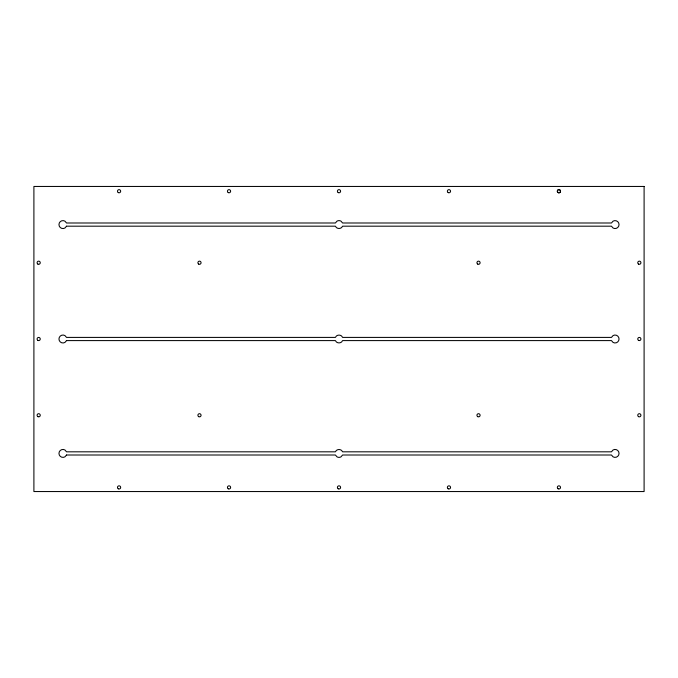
<?xml version="1.0" encoding="UTF-8"?>
<svg xmlns="http://www.w3.org/2000/svg" width="678" height="678" viewBox="0 0 678 678"><rect width="100%" height="100%" fill="white"/><g stroke="black" fill="none" stroke-linecap="round" stroke-linejoin="round"><path stroke-width="1.02" d="M66.537 226.181L64.918 228.028A3.975 3.975 0 0 1 58.961 224.588A3.975 3.975 0 0 1 64.918 221.147L66.537 222.994L335.398 222.994L337.017 221.147A3.975 3.975 0 0 1 340.983 221.147L342.602 222.994L611.463 222.994L613.082 221.147A3.975 3.975 0 0 1 619.039 224.588A3.975 3.975 0 0 1 613.082 228.028L611.463 226.181L342.602 226.181C341.475 229.283 336.525 229.283 335.398 226.181L66.537 226.181M66.537 340.593L64.918 342.441A3.975 3.975 0 0 1 58.961 339A3.975 3.975 0 0 1 64.918 335.559L66.537 337.407L335.398 337.407C336.525 334.305 341.475 334.305 342.602 337.407L611.463 337.407L613.082 335.559A3.975 3.975 0 0 1 619.039 339A3.975 3.975 0 0 1 613.082 342.441L611.463 340.593L342.602 340.593C341.475 343.695 336.525 343.695 335.398 340.593L66.537 340.593M66.537 455.006L64.918 456.853A3.975 3.975 0 0 1 58.961 453.413A3.975 3.975 0 0 1 64.918 449.972L66.537 451.819L335.398 451.819C336.525 448.717 341.475 448.717 342.602 451.819L611.463 451.819L613.082 449.972A3.975 3.975 0 0 1 619.039 453.413A3.975 3.975 0 0 1 613.082 456.853L611.463 455.006L342.602 455.006L340.983 456.853A3.975 3.975 0 0 1 337.017 456.853L335.398 455.006L66.537 455.006M644.1 186.45L33.9 186.45L33.9 491.55L644.1 491.55L644.1 186.45M558.13 488.796A1.593 1.593 0 0 0 560.511 487.414A1.593 1.593 0 0 0 558.13 486.041A1.593 1.593 0 0 0 558.13 488.796M448.166 488.796A1.593 1.593 0 0 0 450.548 487.414A1.593 1.593 0 0 0 448.166 486.041A1.593 1.593 0 0 0 448.166 488.796M338.203 488.796A1.593 1.593 0 0 0 340.593 487.414A1.593 1.593 0 0 0 338.203 486.041A1.593 1.593 0 0 0 338.203 488.796M228.24 488.796A1.593 1.593 0 0 0 230.622 487.414A1.593 1.593 0 0 0 228.24 486.041A1.593 1.593 0 0 0 228.24 488.796M557.799 192.34A1.593 1.593 0 0 0 560.46 191.628A1.593 1.593 0 0 0 558.511 189.679A1.593 1.593 0 0 0 557.799 192.34M338.203 192.594A1.593 1.593 0 0 0 340.593 191.213A1.593 1.593 0 0 0 338.203 189.84A1.593 1.593 0 0 0 338.203 192.594M228.24 192.594A1.593 1.593 0 0 0 230.622 191.213A1.593 1.593 0 0 0 228.24 189.84A1.593 1.593 0 0 0 228.24 192.594M118.277 192.594A1.593 1.593 0 0 0 120.667 191.213A1.593 1.593 0 0 0 118.277 189.84A1.593 1.593 0 0 0 118.277 192.594M448.166 192.594A1.593 1.593 0 0 0 450.548 191.213A1.593 1.593 0 0 0 448.166 189.84A1.593 1.593 0 0 0 448.166 192.594M118.277 488.796A1.593 1.593 0 0 0 120.667 487.414A1.593 1.593 0 0 0 118.277 486.041A1.593 1.593 0 0 0 118.277 488.796M638.54 416.648A1.593 1.593 0 0 0 640.922 415.275A1.593 1.593 0 0 0 638.54 413.902A1.593 1.593 0 0 0 638.54 416.648M638.54 340.373A1.593 1.593 0 0 0 640.922 339A1.593 1.593 0 0 0 638.54 337.627A1.593 1.593 0 0 0 638.54 340.373M638.54 264.098A1.593 1.593 0 0 0 640.922 262.725A1.593 1.593 0 0 0 638.54 261.352A1.593 1.593 0 0 0 638.54 264.098M37.875 264.098A1.593 1.593 0 0 0 40.256 262.725A1.593 1.593 0 0 0 37.875 261.352A1.593 1.593 0 0 0 37.875 264.098M37.875 340.373A1.593 1.593 0 0 0 40.256 339A1.593 1.593 0 0 0 37.875 337.627A1.593 1.593 0 0 0 37.875 340.373M37.875 416.648A1.593 1.593 0 0 0 40.256 415.275A1.593 1.593 0 0 0 37.875 413.902A1.593 1.593 0 0 0 37.875 416.648M477.727 416.648A1.593 1.593 0 0 0 480.109 415.275A1.593 1.593 0 0 0 477.727 413.902A1.593 1.593 0 0 0 477.727 416.648M477.727 264.098A1.593 1.593 0 0 0 480.109 262.725A1.593 1.593 0 0 0 477.727 261.352A1.593 1.593 0 0 0 477.727 264.098M198.688 416.648A1.593 1.593 0 0 0 201.069 415.275A1.593 1.593 0 0 0 198.688 413.902A1.593 1.593 0 0 0 198.688 416.648M198.688 264.098A1.593 1.593 0 0 0 201.069 262.725A1.593 1.593 0 0 0 198.688 261.352A1.593 1.593 0 0 0 198.688 264.098M558.13 192.594A1.593 1.593 0 0 0 560.511 191.221A1.593 1.593 0 0 0 558.13 189.84A1.593 1.593 0 0 0 558.13 192.594"/></g></svg>
